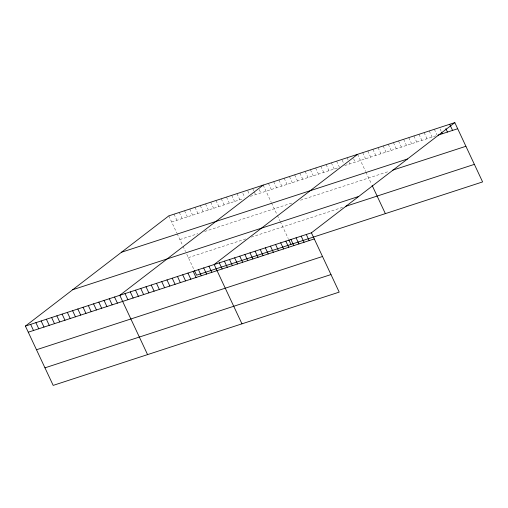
<?xml version="1.0" encoding="UTF-8"?>
<svg xmlns="http://www.w3.org/2000/svg" width="508" height="508" viewBox="0 0 508 508"><rect width="100%" height="100%" fill="white"/><g stroke="black" fill="none" stroke-linecap="round" stroke-linejoin="round"><path stroke-width="0.38" stroke-dasharray="2.54 1.91" d="M171.666 222.002L243.58 198.552M250.323 196.355L337.966 167.773M344.71 165.576L436.48 135.649M179.889 239.554L197.866 233.693M204.61 231.496L292.252 202.914M300.495 200.222L389.134 171.317M188.36 257.639L246.037 238.83M251.282 237.115L342.671 207.315M440.099 128.981L441.376 131.699M434.346 129.286L436.893 134.728M429.228 130.956L432.092 137.077M424.11 132.626L426.974 138.748M418.992 134.296L421.856 140.418M413.874 135.966L416.738 142.081M408.756 137.636L411.62 143.751M403.638 139.3L406.502 145.421M398.52 140.97L401.384 147.091M393.402 142.64L396.265 148.761M388.283 144.31L391.147 150.431M383.165 145.98L386.029 152.095M378.047 147.65L380.911 153.765M372.929 149.314L375.793 155.435M367.811 150.984L370.675 157.105M362.693 152.654L365.557 158.775M357.575 154.324L365.614 171.494M365.919 172.142L371.488 184.023M353.606 158.756L355.194 162.154M347.085 157.747L348.043 159.785M349.314 162.503L349.955 163.862M342.163 160.134L343.751 163.532M336.601 161.163L339.465 167.284M331.356 162.871L334.22 168.993M326.111 164.586L328.981 170.701M320.865 166.294L323.736 172.415M315.627 168.002L318.491 174.123M310.382 169.716L313.245 175.831M305.137 171.425L308 177.546M299.891 173.133L302.762 179.254M294.646 174.841L297.517 180.962M289.408 176.555L292.271 182.67M284.163 178.264L287.026 184.385M278.917 179.972L281.788 186.093M273.672 181.686L276.543 187.801M268.434 183.394L271.297 189.516M263.188 185.102L271.228 202.273M271.532 202.927L277.101 214.801M277.412 215.475L279.921 220.828M280.238 221.501L288.226 238.557M259.22 189.535L260.807 192.932M252.698 188.525L253.975 191.243M254.292 191.922L255.568 194.64M247.777 190.913L249.364 194.316M242.849 193.307L244.761 197.383M236.969 193.656L239.833 199.771M231.724 195.364L234.594 201.486M226.479 197.072L229.349 203.194M221.24 198.78L224.104 204.902M215.995 200.495L218.859 206.61M210.75 202.203L213.614 208.324M205.505 203.911L208.375 210.033M200.26 205.626L203.13 211.741M195.021 207.334L197.885 213.455M189.776 209.042L192.64 215.163M184.531 210.756L187.401 216.872M179.286 212.465L182.156 218.58M174.047 214.173L176.911 220.294M168.802 215.881L176.841 233.051M177.146 233.705L182.715 245.58M183.026 246.253L185.534 251.606M186.792 254.286L193.84 269.335"/><path stroke-width="0.76" d="M454.819 122.612L311.417 232.81L339.198 292.119L53.181 385.388L25.4 326.085L168.802 215.881L454.819 122.612L482.6 181.915L196.583 275.19L194.45 270.637M263.188 185.102L119.786 295.307L147.568 354.609M357.575 154.324L214.173 264.522L241.954 323.831M437.947 135.166L457.689 128.734M121.476 252.247L407.499 158.979M392.792 170.129L465.906 146.285M72.72 289.719L358.743 196.444M345.669 206.337L474.377 164.363M25.4 326.085L311.417 232.81M28.264 332.2L314.287 238.931M36.487 349.752L322.51 256.483M44.958 367.836L330.975 274.568M449.701 124.282L452.571 130.404M445.859 128.67L447.453 132.067M441.693 132.378L442.335 133.737M372.11 185.363L385.356 213.627M306.299 234.48L309.169 240.601M301.18 236.15L304.051 242.272M296.062 237.82L298.933 243.942M290.944 239.49L293.815 245.605M288.836 239.859L290.97 244.405M285.826 241.16L288.696 247.275M280.708 242.824L283.578 248.945M275.59 244.494L278.46 250.615M270.472 246.164L273.342 252.286M265.354 247.834L268.224 253.956M260.236 249.504L263.106 255.619M255.118 251.174L257.988 257.289M249.999 252.838L252.87 258.959M244.881 254.508L247.752 260.629M239.763 256.178L242.634 262.299M234.645 257.848L237.509 263.969M229.527 259.518L232.391 265.64M224.409 261.188L227.273 267.303M219.291 262.858L222.155 268.973M208.928 266.236L211.798 272.351M203.683 267.945L206.553 274.066M198.444 269.653L201.308 275.774M193.199 271.367L196.063 277.482M187.954 273.075L190.824 279.197M182.709 274.784L185.579 280.905M177.47 276.492L180.334 282.613M172.225 278.206L175.089 284.321M166.98 279.914L169.843 286.036M161.734 281.623L164.605 287.744M156.489 283.337L159.36 289.452M151.251 285.045L154.114 291.167M146.006 286.753L148.869 292.875M140.76 288.461L143.631 294.583M135.515 290.176L138.386 296.291M130.277 291.884L133.14 298.005M125.032 293.592L127.895 299.714M114.541 297.015L117.412 303.136M109.296 298.723L112.166 304.844M104.057 300.431L106.921 306.553M98.812 302.146L101.676 308.261M93.567 303.854L96.437 309.975M88.322 305.562L91.192 311.683M83.083 307.276L85.947 313.392M77.838 308.985L80.702 315.106M72.593 310.693L75.457 316.814M67.348 312.401L70.218 318.522M62.103 314.115L64.973 320.231M56.864 315.824L59.728 321.945M51.619 317.532L54.483 323.653M46.374 319.246L49.244 325.361M41.129 320.954L43.999 327.076M35.89 322.663L38.754 328.784M30.645 324.371L33.509 330.492"/></g></svg>
